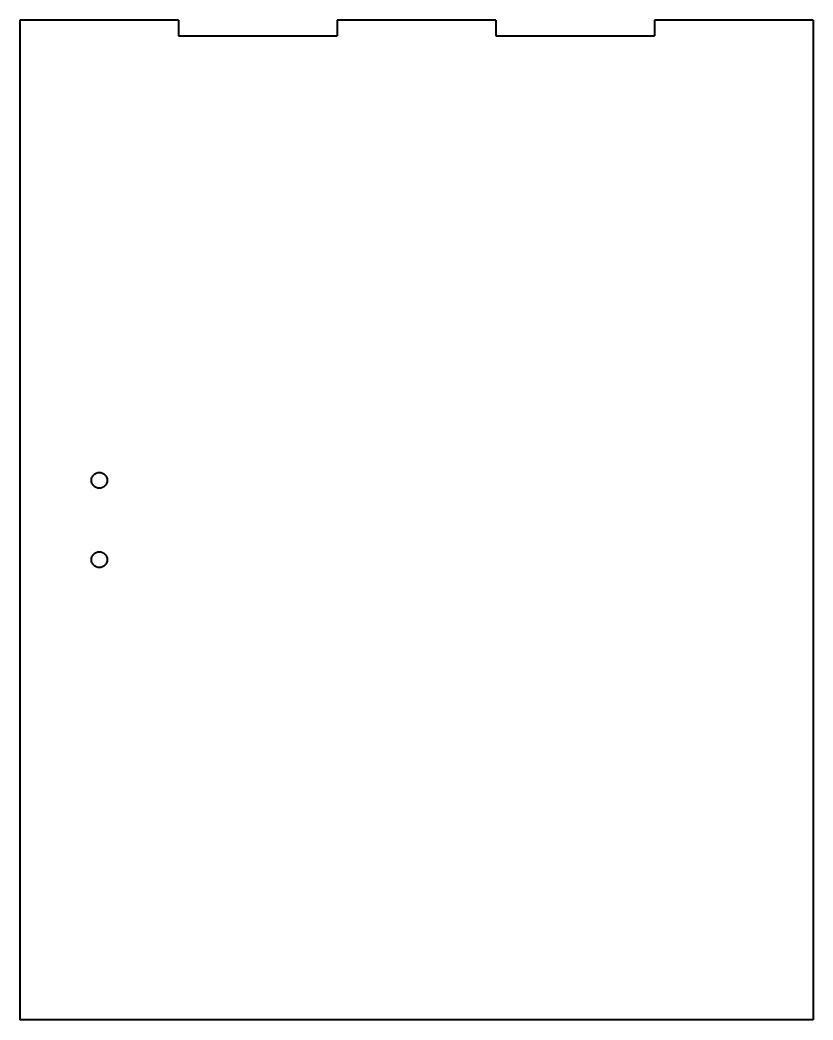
# Model space of a CAD drawing. Header units: inches. Extents: x -27.35 to -21.44, y -22.08 to -14.64.
import ezdxf

# ---------------------------------------------------------------- set-up
doc = ezdxf.new("R2010")
doc.units = ezdxf.units.IN
doc.header["$MEASUREMENT"] = 0
doc.layers.add('Visible', color=7, linetype='Continuous', lineweight=40)

msp = doc.modelspace()

# ---------------------------------------------------------------- linework, layer by layer
at = {"layer": 'Visible'}
for p, q in [((-26.1673, -14.6378), (-27.3484, -14.6378)), ((-27.3484, -14.6378), (-27.3484, -22.0787)), ((-26.1673, -14.6378), (-26.1673, -14.7559)), ((-23.8051, -14.6378), (-24.9862, -14.6378)), ((-24.9862, -14.6378), (-24.9862, -14.7559)), ((-23.8051, -14.6378), (-23.8051, -14.7559)), ((-21.4429, -14.6378), (-22.624, -14.6378)), ((-22.624, -14.6378), (-22.624, -14.7559)), ((-21.4429, -14.6378), (-21.4429, -22.0787)), ((-26.1673, -14.7559), (-24.9862, -14.7559)), ((-23.8051, -14.7559), (-22.624, -14.7559)), ((-21.4429, -22.0787), (-27.3484, -22.0787))]:
    msp.add_line(p, q, dxfattribs=at)
for centre in [(-26.7579, -18.063), (-26.7579, -18.6535)]:
    msp.add_circle(centre, 0.0591, dxfattribs=at)

doc.saveas('drawing.dxf')
